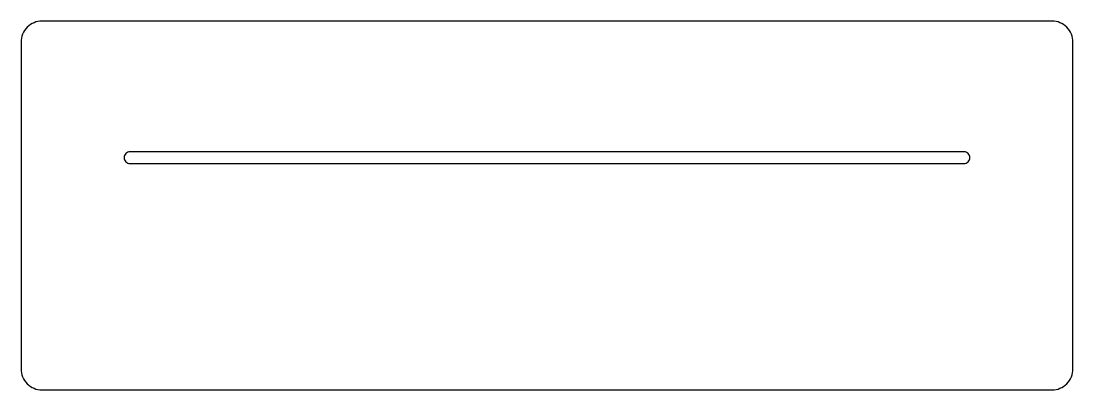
# Model space of a CAD drawing. Header units: inches. Extents: x 0 to 5, y 0 to 1.75.
import ezdxf

# ---------------------------------------------------------------- set-up
doc = ezdxf.new("R2010")
doc.units = ezdxf.units.IN
doc.layers.add('CUT', color=1, linetype='Continuous')

msp = doc.modelspace()

# ---------------------------------------------------------------- linework, layer by layer
at = {"layer": 'CUT'}
for points in [[(0.1, 0), (4.9, 0, 0.4142136), (5, 0.1), (5, 1.65, 0.4142136), (4.9, 1.75), (0.1, 1.75, 0.4142136), (0, 1.65), (0, 0.1, 0.4142136)], [(0.51775, 1.0745), (4.48225, 1.0745, 0.4142136), (4.51, 1.10225), (4.51, 1.10225, 0.4142136), (4.48225, 1.13), (0.51775, 1.13, 0.4142136), (0.49, 1.10225), (0.49, 1.10225, 0.4142136)]]:
    msp.add_lwpolyline(points, format="xyb", close=True, dxfattribs=at)

doc.saveas('drawing.dxf')
